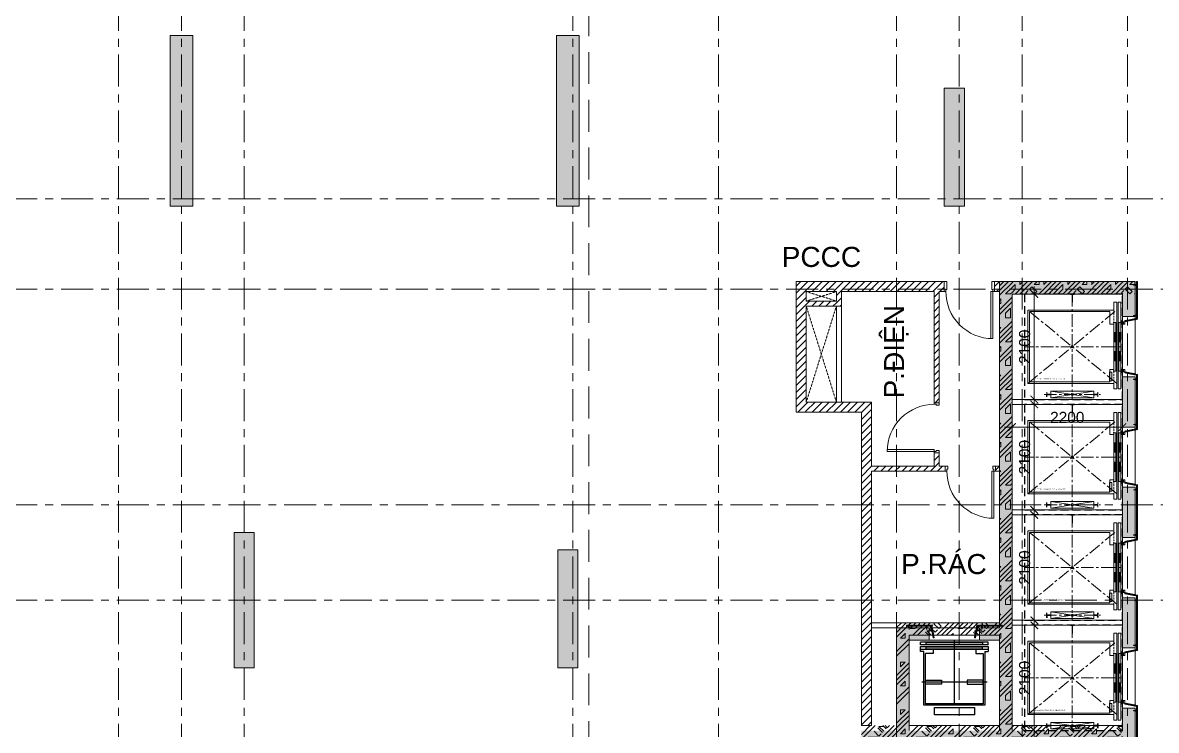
# Model space of a CAD drawing. Header units: millimetres. Extents: x -20201 to 105152, y -11216 to 48206.
# Drawn here: x 6038 to 28626, y 22356 to 36458 of the extents above; entities that cross this region are included whole.
import ezdxf

# ---------------------------------------------------------------- set-up
doc = ezdxf.new("R2010")
doc.units = ezdxf.units.MM
for name, pattern in [('CENTERX2', [4, 2.5, -0.5, 0.5, -0.5]), ('Dash', [6.35, 3.175, -3.175]), ('Grid Line', [22.225, 12.7, -3.175, 3.175, -3.175]), ('HIDDEN', [0.375, 0.25, -0.125]), ('HIDDEN2', [4.7625, 3.175, -1.5875])]:
    doc.linetypes.add(name, pattern=pattern)
for name, color, linetype, lineweight in [('A-DETL-GENF', 31, 'Continuous', 5), ('A-DETL-GENF-HDLN', 161, 'Dash', 5), ('CHU', 181, 'Continuous', 5), ('CUA', 31, 'Continuous', 9), ('DIM', 1, 'Continuous', 5), ('GRA', 211, 'Continuous', 9), ('HATCH-TUONG', 152, 'Continuous', 9), ('KI-HIEU-1', 151, 'Continuous', 9), ('LAT-GACH', 140, 'Continuous', 13), ('NET CAT', 3, 'Continuous', 5), ('NET THAY 2', 55, 'Continuous', 5), ('NET-CAT', 3, 'Continuous', 9), ('NET-THAY', 2, 'Continuous', 9), ('THIET-BI-1', 26, 'Continuous', 5), ('TRUC', 225, 'Continuous', 5)]:
    doc.layers.add(name, color=color, linetype=linetype, lineweight=lineweight)
doc.layers.add('Core - tb$0$CT3 MBT 11-31$0$Nqh-ME-01', color=8, linetype='Continuous')
doc.styles.add('Arial_2', font='arial_1.ttf', dxfattribs={"height": 400})
doc.styles.add('hoistway plan', font='chhbg.shx', dxfattribs={"height": 45})
doc.styles.add('TA1', font='arial_1.ttf')
doc.dimstyles.new('D_100', dxfattribs={"dimtxt": 220, "dimasz": 150, "dimexe": 150, "dimexo": 150, "dimgap": 80, "dimtad": 1, "dimdec": 0, "dimzin": 9, "dimtxsty": 'TA1', "dimblk": 'ARCHTICK', "dimcen": 1, "dimdle": 150, "dimclrd": 256, "dimclre": 256, "dimclrt": 7, "dimadec": 0, "dimazin": 0, "dimtfac": 1, "dimtdec": 0, "dimtix": 1, "dimtmove": 1, "dimatfit": 3, "dimfxl": 0, "dimtolj": 1, "dimtzin": 0, "dimlwd": -1, "dimlwe": -1, "dimarcsym": 0})
doc.dimstyles.new('hoistway plan', dxfattribs={"dimtxt": 45, "dimasz": 17, "dimexe": 15, "dimexo": 20, "dimgap": 25, "dimtad": 1, "dimdec": 0, "dimzin": 0, "dimdsep": 46, "dimtxsty": 'hoistway plan', "dimblk": 'DOT', "dimcen": 50, "dimclrd": 8, "dimclre": 8, "dimclrt": 3, "dimadec": 0, "dimazin": 0, "dimtfac": 1, "dimtdec": 0, "dimtmove": 1, "dimatfit": 3, "dimfxl": 0, "dimtolj": 1, "dimtzin": 0, "dimarcsym": 0})
pattern_1 = [(45, (95.25, 0), (-476.246, 476.246), []), (45, (190.5, 0), (-476.246, 476.246), []), (45, (0, 0), (-476.246, 476.246), []), (45, (476.25, 0), (-476.246, 476.246), []), (45, (571.5, 0), (-476.246, 476.246), []), (0, (381, 95.25), (0, 952.5), [95.25, -857.25]), (0, (476.25, 190.5), (0, 952.5), [95.25, -857.25]), (45, (381, 95.25), (0, 952.491), [134.683, -1212.342]), (45, (476.25, 95.25), (0, 952.491), [134.683, -1212.342]), (0, (381, 95.25), (0, 952.5), [95.25, -857.25]), (90, (-95.25, 95.25), (-952.5, 6e-14), [95.25, -857.25]), (90, (0, 95.25), (-952.5, 6e-14), [190.5, -762]), (45, (-95.25, 190.5), (0, 952.491), [134.683, -1212.342]), (90, (762, 381), (-952.5, 6e-14), [95.25, -857.25]), (0, (666.75, 381), (0, 952.5), [95.25, -857.25]), (45, (666.75, 381), (0, 952.491), [134.683, -1212.342]), (0, (857.25, 95.25), (0, 952.5), [95.25, -857.25]), (0, (857.25, 571.5), (0, 952.5), [95.25, -857.25]), (90, (1047.75, 666.75), (-952.5, 6e-14), [95.25, -857.25]), (45, (857.25, 571.5), (0, 952.491), [269.367, -1077.658]), (45, (952.5, 571.5), (0, 952.491), [134.683, -1212.342]), (45, (1143, 762), (0, 952.491), [134.683, -1212.342]), (0, (1143, 857.25), (0, 952.5), [95.25, -857.25]), (90, (1143, 762), (-952.5, 6e-14), [95.25, -857.25]), (0, (476.25, 762), (0, 952.5), [95.25, -857.25]), (0, (666.75, 857.25), (0, 952.5), [95.25, -857.25]), (90, (571.5, 762), (-952.5, 6e-14), [95.25, -857.25]), (90, (666.75, 762), (-952.5, 6e-14), [95.25, -857.25]), (45, (476.25, 762), (0, 952.491), [134.683, -1212.342]), (45, (666.75, 762), (0, 952.491), [134.683, -1212.342]), (135, (119, 214.8), (-952.491, 6e-14), [134.683, -1212.342]), (135, (238.1, 333.4), (-952.491, 6e-14), [134.683, -1212.342]), (135, (309.56, 404.8), (-952.491, 6e-14), [134.683, -1212.342]), (135, (333.4, 428.6), (-952.491, 6e-14), [134.683, -1212.342]), (135, (381, 476.25), (-952.491, 6e-14), [134.683, -1212.342]), (135, (404.8, 500.06), (-952.491, 6e-14), [134.683, -1212.342]), (135, (476.25, 571.5), (-952.491, 6e-14), [134.683, -1212.342]), (135, (523.9, 619.1), (-952.491, 6e-14), [134.683, -1212.342]), (45, (119, 214.8), (0, 952.491), [95.25, -1251.775]), (45, (238.1, 333.4), (0, 952.491), [67.36, -1279.665]), (45, (404.8, 500.06), (0, 952.491), [67.36, -1279.665]), (45, (309.56, 595.3), (0, 952.491), [67.36, -1279.665]), (45, (476.25, 571.5), (0, 952.491), [67.36, -1279.665]), (45, (381, 666.75), (0, 952.491), [67.36, -1279.665]), (0, (24.2, 309.5), (0, 952.5), [190.043, -762.457]), (0, (238.1, 523.9), (0, 952.5), [95.25, -857.25])]
pattern_2 = [(225, (281291.963, 17264.836), (4.41941738, -4.41941738), []), (315, (281291.963, 17264.836), (4.41941738, 4.41941738), [])]
pattern_3 = [(240.2551187, (159143.5025, 32413.0964), (5.42651964, -3.10086836), []), (330.2551187, (159143.5025, 32413.0964), (3.10086836, 5.42651964), [])]
pattern_4 = [(240.2551187, (159143.5025, 28013.0964), (5.42651964, -3.10086836), []), (330.2551187, (159143.5025, 28013.0964), (3.10086836, 5.42651964), [])]
pattern_5 = [(240.2551187, (159143.5025, 25813.0964), (5.42651964, -3.10086836), []), (330.2551187, (159143.5025, 25813.0964), (3.10086836, 5.42651964), [])]
pattern_6 = [(45, (0, 0), (-70.71068, 70.71068), [])]

# ---------------------------------------------------------------- blocks, each defined once
blk = doc.blocks.new('_DOT')
at = {"color": 0, "linetype": 'ByBlock'}
blk.add_line((-0.5, 0), (-1, 0), dxfattribs=at)
at = {"color": 0, "linetype": 'ByBlock', "const_width": 0.5}
blk.add_lwpolyline([(-0.25, 0, 1), (0.25, 0, 1)], format="xyb", close=True, dxfattribs=at)
blk = doc.blocks.new('A$C1F5A74C7')
at = {"color": 0, "lineweight": 5}
for p, q in [((0, 10), (0, 12)), ((0, 10), (21, 10)), ((3, 8), (3, 10)), ((3, 5), (3, 7)), ((5, 91), (10, 94)), ((5, 91), (5, 29)), ((5, 91), (15, 91)), ((6, 78), (5, 75)), ((5, 75), (8, 75)), ((6, 72), (5, 69)), ((5, 69), (8, 69)), ((6, 66), (5, 63)), ((5, 63), (8, 63)), ((6, 60), (5, 57)), ((5, 57), (8, 57)), ((6, 54), (5, 51)), ((5, 51), (8, 51)), ((5, 49), (8, 49)), ((5, 10), (5, 29)), ((8, 5), (5, 5)), ((7, 80), (6, 78)), ((6, 78), (10, 78)), ((8, 73), (6, 72)), ((8, 67), (6, 66)), ((8, 61), (6, 60)), ((8, 55), (6, 54)), ((8, 82), (7, 80)), ((7, 81), (10, 81)), ((7, 80), (10, 80)), ((7, 29), (7, 76)), ((7, 10), (7, 31)), ((7, 9), (7, 10)), ((7, 5), (7, 8)), ((7, 5), (7, 5)), ((9, 84), (8, 82)), ((8, 83), (10, 83)), ((8, 73), (8, 75)), ((8, 69), (8, 67)), ((8, 61), (8, 63)), ((8, 57), (8, 55)), ((8, 51), (8, 49)), ((10, 87), (9, 85)), ((9, 85), (12, 86)), ((10, 5), (9, 5)), ((10, 99), (10, 11)), ((10, 94), (15, 91)), ((10, 87), (12, 85)), ((10, 41), (10, 80)), ((10, 78), (15, 78)), ((10, 41), (11, 41)), ((10, 13), (10, 0)), ((12, 5), (10, 5)), ((11, 84), (13, 84)), ((11, 81), (14, 82)), ((11, 41), (11, 80)), ((11, 80), (14, 80)), ((12, 84), (12, 83)), ((12, 73), (12, 75)), ((12, 75), (15, 75)), ((12, 73), (15, 72)), ((12, 69), (12, 67)), ((12, 69), (15, 69)), ((12, 67), (15, 66)), ((12, 61), (12, 63)), ((12, 63), (15, 63)), ((12, 61), (15, 60)), ((12, 57), (12, 55)), ((12, 57), (15, 57)), ((12, 55), (15, 54)), ((12, 49), (12, 51)), ((12, 51), (15, 51)), ((12, 49), (15, 49)), ((12, 5), (12, 5)), ((13, 82), (14, 80)), ((16, 5), (13, 5)), ((14, 80), (15, 78)), ((14, 29), (14, 76)), ((14, 10), (14, 31)), ((14, 9), (14, 10)), ((14, 5), (14, 8)), ((15, 91), (15, 29)), ((15, 78), (15, 75)), ((15, 72), (15, 69)), ((15, 66), (15, 63)), ((15, 60), (15, 57)), ((15, 54), (15, 51)), ((15, 10), (15, 29)), ((18, 10), (18, 8)), ((18, 7), (18, 5)), ((21, 10), (21, 12))]:
    blk.add_line(p, q, dxfattribs=at)
for centre, radius, start, end in [((5, 7), 2.77, 227.3489, 309.0524), ((10, 15), 10.9, 250.5292, 255.5659), ((10, 15), 10.9, 263.51, 276.4907), ((10, 15), 10.9, 284.1671, 289.4715), ((16, 7), 2.77, 230.845, 312.6565)]:
    blk.add_arc(centre, radius, start, end, dxfattribs=at)
blk = doc.blocks.new('*U61')
for p, q in [((11, 0), (11, 0)), ((12, 0), (11, 0)), ((12, 0), (12, 0)), ((14, 0), (13, 0)), ((14, 3), (14, 4)), ((14, 2), (14, 3)), ((14, 2), (14, 2)), ((14, 0), (14, 1)), ((14, 0), (14, -1)), ((14, 0), (15, 0)), ((16, 0), (16, 0)), ((17, 0), (17, 0)), ((17, 0), (18, 0)), ((48, 10), (48, -10)), ((14, -2), (14, -3)), ((14, -2), (14, -2)), ((14, -3), (14, -4))]:
    blk.add_line(p, q)
blk.add_lwpolyline([(50, 10), (9, 10, 0.414215), (7, 8), (7, -8, 0.414214), (9, -10), (50, -10)], format="xyb")
for radius in [2.9, 0.712]:
    blk.add_circle((14, 0), radius)
at = {"extrusion": (0, 0, -1), "xscale": 0.3999999999068677, "yscale": 0.3999999999068677, "zscale": -0.4, "rotation": 90.00000000000001}
blk.add_blockref('A$C1F5A74C7', (-43, -4), dxfattribs=at)
blk = doc.blocks.new('_ARCHTICK')
at = {"color": 0, "linetype": 'ByBlock', "const_width": 0.15}
blk.add_lwpolyline([(-0.5, -0.5), (0.5, 0.5)], dxfattribs=at)
blk = doc.blocks.new('*D62')
at = {"layer": 'Defpoints', "color": 0, "transparency": 16777216}
for p in [(3443, 7900), (3443, 7900), (3443, 5800)]:
    blk.add_point(p, dxfattribs=at)
at = {"layer": 'DIM', "transparency": 16777216}
blk.add_line((3443, 5650), (3443, 8050), dxfattribs=at)
at = {"layer": 'DIM', "transparency": 16777216, "xscale": 150, "yscale": 150, "zscale": 150}
for p, rotation in [((3443, 7900), 89.9999999999999), ((3443, 5800), 269.9999999999999)]:
    blk.add_blockref('_ARCHTICK', p, dxfattribs=dict(at, rotation=rotation))
at = {"layer": 'DIM', "color": 7, "transparency": 16777216, "insert": (3251, 6850), "char_height": 220, "attachment_point": 5, "rotation": 90, "style": 'TA1'}
blk.add_mtext('\\A1;2100', dxfattribs=at)
blk = doc.blocks.new('*D63')
at = {"layer": 'Defpoints', "color": 0, "transparency": 16777216}
for p in [(3000, 11850), (3000, 11850), (5200, 11850)]:
    blk.add_point(p, dxfattribs=at)
at = {"layer": 'DIM', "transparency": 16777216}
blk.add_line((5350, 11850), (2850, 11850), dxfattribs=at)
at = {"layer": 'DIM', "transparency": 16777216, "xscale": 150, "yscale": 150, "zscale": 150}
for p, rotation in [((3000, 11850), 179.9999999999999), ((5200, 11850), 359.9999999999999)]:
    blk.add_blockref('_ARCHTICK', p, dxfattribs=dict(at, rotation=rotation))
at = {"layer": 'DIM', "color": 7, "transparency": 16777216, "insert": (4100, 12042), "char_height": 220, "attachment_point": 5, "style": 'TA1'}
blk.add_mtext('\\A1;2200', dxfattribs=at)
blk = doc.blocks.new('*D64')
at = {"layer": 'Defpoints', "color": 0, "transparency": 16777216}
for p in [(3443, 10100), (3443, 10100), (3443, 8000)]:
    blk.add_point(p, dxfattribs=at)
at = {"layer": 'DIM', "transparency": 16777216}
blk.add_line((3443, 7850), (3443, 10250), dxfattribs=at)
at = {"layer": 'DIM', "transparency": 16777216, "xscale": 150, "yscale": 150, "zscale": 150}
for p, rotation in [((3443, 10100), 89.9999999999999), ((3443, 8000), 269.9999999999999)]:
    blk.add_blockref('_ARCHTICK', p, dxfattribs=dict(at, rotation=rotation))
at = {"layer": 'DIM', "color": 7, "transparency": 16777216, "insert": (3251, 9050), "char_height": 220, "attachment_point": 5, "rotation": 90, "style": 'TA1'}
blk.add_mtext('\\A1;2100', dxfattribs=at)
blk = doc.blocks.new('*D65')
at = {"layer": 'Defpoints', "color": 0, "transparency": 16777216}
for p in [(3443, 12300), (3443, 12300), (3443, 10200)]:
    blk.add_point(p, dxfattribs=at)
at = {"layer": 'DIM', "transparency": 16777216}
blk.add_line((3443, 10050), (3443, 12450), dxfattribs=at)
at = {"layer": 'DIM', "transparency": 16777216, "xscale": 150, "yscale": 150, "zscale": 150}
for p, rotation in [((3443, 12300), 89.9999999999999), ((3443, 10200), 269.9999999999999)]:
    blk.add_blockref('_ARCHTICK', p, dxfattribs=dict(at, rotation=rotation))
at = {"layer": 'DIM', "color": 7, "transparency": 16777216, "insert": (3251, 11250), "char_height": 220, "attachment_point": 5, "rotation": 90, "style": 'TA1'}
blk.add_mtext('\\A1;2100', dxfattribs=at)
blk = doc.blocks.new('*D66')
at = {"layer": 'Defpoints', "color": 0, "transparency": 16777216}
for p in [(3443, 14500), (3443, 14500), (3443, 12400)]:
    blk.add_point(p, dxfattribs=at)
at = {"layer": 'DIM', "transparency": 16777216}
blk.add_line((3443, 12250), (3443, 14650), dxfattribs=at)
at = {"layer": 'DIM', "transparency": 16777216, "xscale": 150, "yscale": 150, "zscale": 150}
for p, rotation in [((3443, 14500), 89.9999999999999), ((3443, 12400), 269.9999999999999)]:
    blk.add_blockref('_ARCHTICK', p, dxfattribs=dict(at, rotation=rotation))
at = {"layer": 'DIM', "color": 7, "transparency": 16777216, "insert": (3251, 13450), "char_height": 220, "attachment_point": 5, "rotation": 90, "style": 'TA1'}
blk.add_mtext('\\A1;2100', dxfattribs=at)
blk = doc.blocks.new('A$C02D11954')
at = {"layer": 'Core - tb$0$CT3 MBT 11-31$0$Nqh-ME-01'}
for p, q in [((-1575, -91), (-1575, -36)), ((-1575, -221), (-1575, -121)), ((-1463, -45), (-337, -45)), ((-1463, -82), (-1463, -45)), ((-1463, -82), (-337, -82)), ((-1463, -130), (-337, -130)), ((-1463, -167), (-1463, -130)), ((-1463, -167), (-337, -167)), ((-900, -1294), (-900, 0)), ((-337, -45), (-337, -82)), ((-337, -167), (-337, -130)), ((-225, -91), (-225, -36)), ((-249, -836), (-1550, -836))]:
    blk.add_line(p, q, dxfattribs=at)
for points in [[(-225, -36), (-1575, -36)], [(-225, -91), (-1575, -91)], [(-1575, -121), (-225, -121), (-225, -221)], [(-1575, -176), (-225, -176)], [(-1506, -221), (-1575, -221)], [(-1506, -1294), (-1506, -221)], [(-1325, -176), (-1325, -261)], [(-475, -176), (-475, -261)], [(-294, -221), (-294, -1294)], [(-294, -221), (-225, -221)], [(-1475, -1264), (-1475, -261)], [(-1325, -261), (-1475, -261)], [(-475, -261), (-325, -261)], [(-325, -261), (-325, -1264)], [(-1475, -876), (-1475, -796)], [(-1475, -796), (-1155, -796)], [(-1155, -876), (-1475, -876)], [(-1155, -796), (-1155, -876)], [(-645, -796), (-645, -876)], [(-325, -796), (-645, -796)], [(-645, -876), (-325, -876)], [(-325, -876), (-325, -796)], [(-294, -1294), (-1506, -1294)], [(-325, -1264), (-1475, -1264)]]:
    blk.add_lwpolyline(points, dxfattribs=at)
blk.add_lwpolyline([(-500, -1339), (-500, -1482), (-1298, -1482), (-1298, -1339)], close=True, dxfattribs=at)
blk = doc.blocks.new('CUA 1 CANH MO - 2 - Type 1000-546625-MẶT BẰNG TẦNG 2')
at = {"layer": 'CUA'}
for p, q in [((-368, 1040), (-328, 1040)), ((-368, 102), (-368, 1040)), ((-328, 1040), (-328, 102)), ((-328, 102), (-368, 102))]:
    blk.add_line(p, q, dxfattribs=at)
at = {"layer": 'CUA', "lineweight": 5}
for p, q in [((-369, 102), (-399, 102)), ((-399, 102), (-399, -98)), ((-369, 61), (-369, 102)), ((-349, 61), (-369, 61)), ((-349, -98), (-349, 61)), ((571, 61), (551, 61)), ((551, 61), (551, -98)), ((601, 102), (571, 102)), ((571, 102), (571, 61)), ((601, -98), (601, 102)), ((-399, -98), (-349, -98)), ((551, -98), (601, -98))]:
    blk.add_line(p, q, dxfattribs=at)
blk.add_arc((-368, 102), 938, 359.5, 90, dxfattribs=at)
blk = doc.blocks.new('CUA 1 CANH MO - 2 - Type 1000-558396-MẶT BẰNG TẦNG 2')
at = {"layer": 'CUA', "color": 250}
for p, q in [((-368, 990), (-328, 990)), ((-368, 52), (-368, 990)), ((-328, 990), (-328, 52)), ((-328, 52), (-368, 52))]:
    blk.add_line(p, q, dxfattribs=at)
at = {"layer": 'CUA', "color": 7, "lineweight": 5}
for p, q in [((-369, 52), (-399, 52)), ((-399, 52), (-399, -48)), ((-369, 11), (-369, 52)), ((-349, 11), (-369, 11)), ((-349, -48), (-349, 11)), ((571, 11), (551, 11)), ((551, 11), (551, -48)), ((601, 52), (571, 52)), ((571, 52), (571, 11)), ((601, -48), (601, 52)), ((-399, -48), (-349, -48)), ((551, -48), (601, -48))]:
    blk.add_line(p, q, dxfattribs=at)
blk.add_arc((-368, 52), 938, 359.5, 90, dxfattribs=at)
blk = doc.blocks.new('CUA 1 CANH MO - 2 - Type 1000-558457-MẶT BẰNG TẦNG 2')
at = {"layer": 'CUA', "color": 250}
for p, q in [((-368, 990), (-328, 990)), ((-368, 52), (-368, 990)), ((-328, 990), (-328, 52)), ((-328, 52), (-368, 52))]:
    blk.add_line(p, q, dxfattribs=at)
at = {"layer": 'CUA', "color": 7, "lineweight": 5}
for p, q in [((-369, 52), (-399, 52)), ((-399, 52), (-399, -48)), ((-369, 11), (-369, 52)), ((-349, 11), (-369, 11)), ((-349, -48), (-349, 11)), ((571, 11), (551, 11)), ((551, 11), (551, -48)), ((601, 52), (571, 52)), ((571, 52), (571, 11)), ((601, -48), (601, 52)), ((-399, -48), (-349, -48)), ((551, -48), (601, -48))]:
    blk.add_line(p, q, dxfattribs=at)
blk.add_arc((-368, 52), 938, 359.5, 90, dxfattribs=at)
blk = doc.blocks.new('Family1 - Family1-778216-MẶT BẰNG TẦNG 2')
at = {"layer": 'A-DETL-GENF', "color": 7}
for p, q in [((600, 1913), (0, 1913)), ((0, 1913), (0, 0)), ((600, 0), (600, 1913)), ((0, 0), (600, 0))]:
    blk.add_line(p, q, dxfattribs=at)
at = {"layer": 'A-DETL-GENF-HDLN', "color": 7}
for p, q in [((0, 1913), (600, 1)), ((0, 0), (600, 1912))]:
    blk.add_line(p, q, dxfattribs=at)
blk = doc.blocks.new('Family1 - Family1-819292-MẶT BẰNG TẦNG 2')
at = {"layer": 'A-DETL-GENF', "color": 7}
for p, q in [((600, 190), (0, 190)), ((0, 190), (0, 0)), ((0, 0), (600, 0)), ((600, 0), (600, 190))]:
    blk.add_line(p, q, dxfattribs=at)
at = {"layer": 'A-DETL-GENF-HDLN', "color": 7}
for p, q in [((0, 190), (600, 1)), ((0, 0), (600, 189))]:
    blk.add_line(p, q, dxfattribs=at)
blk = doc.blocks.new('P13_13_900_CO_900_1600x1350_Rear_2050x1910')
h = blk.add_hatch()
h.set_pattern_fill('ANSI31', color=256, scale=50, angle=90, style=0)
h.set_pattern_definition([(225, (-738.679, 3896.771), (-4.419417, 4.419417), [])])
h.paths.add_polyline_path([(-947, 2019, 0.227735), (-946, 2018, -0.227735), (-945, 2016), (-945, 1990, -0.414214), (-947, 1988), (-953, 1988, -0.414214), (-955, 1990), (-955, 2016, -0.227735), (-954, 2018, 0.227735), (-954, 2019), (-954, 2041, 0.414214), (-956, 2043), (-986, 2043, -0.414214), (-988, 2045), (-988, 2050), (-913, 2050), (-913, 2045, -0.414214), (-915, 2043), (-945, 2043, 0.414214), (-947, 2041)])
h = blk.add_hatch()
h.set_pattern_fill('ANSI31', color=256, scale=50, angle=90, style=0)
h.set_pattern_definition([(315, (-3335.6985, 52.7706), (-4.419417, -4.419417), [])])
h.paths.add_polyline_path([(-1460, 6), (-1458, 6), (-1458, 34, -0.414214), (-1450, 42), (-1405, 42, 0.414214), (-1400, 47), (-1400, 53, 0.414214), (-1405, 58), (-1450, 58, -0.414214), (-1458, 66), (-1458, 93), (-1460, 93), (-1460, 65, 0.414214), (-1451, 56), (-1406, 56, -0.414214), (-1402, 52), (-1402, 48, -0.414214), (-1406, 44), (-1451, 44, 0.414214), (-1460, 35)])
h = blk.add_hatch()
h.set_pattern_fill('ANSI31', color=256, scale=50, angle=90, style=0)
h.set_pattern_definition([(225, (1435.637, 52.7706), (4.419417, -4.419417), [])])
h.paths.add_polyline_path([(-440, 6), (-442, 6), (-442, 34, 0.414214), (-450, 42), (-495, 42, -0.414214), (-500, 47), (-500, 53, -0.414214), (-495, 58), (-450, 58, 0.414214), (-442, 66), (-442, 93), (-440, 93), (-440, 65, -0.414214), (-449, 56), (-494, 56, 0.414214), (-498, 52), (-498, 48, 0.414214), (-494, 44), (-449, 44, -0.414214), (-440, 35)])
for p, q in [((-988, 2050), (-913, 2050)), ((-988, 2050), (-988, 2045)), ((-986, 2043), (-956, 2043)), ((-954, 2019), (-954, 2041)), ((-947, 2019), (-947, 2041)), ((-915, 2043), (-945, 2043)), ((-913, 2050), (-913, 2045)), ((-955, 2016), (-955, 1890)), ((-953, 1888), (-947, 1888)), ((-945, 2016), (-945, 1890)), ((-205, 1485), (-195, 1485)), ((-125, 1450), (-125, 550)), ((-65, 1450), (-65, 550)), ((-65, 1450), (-65, 550)), ((-35, 1450), (-35, 550)), ((50, 1550), (20, 1485)), ((20, 1450), (20, 550)), ((-85, 1000), (-120, 1000)), ((-85, 1000), (-120, 1000)), ((-205, 515), (-195, 515)), ((50, 450), (20, 515)), ((-1458, 93), (-1460, 93)), ((-1460, 93), (-1460, 65)), ((-1460, 6), (-1460, 35)), ((-1458, 6), (-1460, 6)), ((-1458, 66), (-1458, 93)), ((-1458, 6), (-1458, 34)), ((-1451, 56), (-1406, 56)), ((-1451, 44), (-1406, 44)), ((-1450, 58), (-1405, 58)), ((-1450, 42), (-1405, 42)), ((-1402, 48), (-1402, 52)), ((-1400, 47), (-1400, 53)), ((-500, 47), (-500, 53)), ((-498, 48), (-498, 52)), ((-450, 58), (-495, 58)), ((-450, 42), (-495, 42)), ((-449, 56), (-494, 56)), ((-449, 44), (-494, 44)), ((-442, 66), (-442, 93)), ((-442, 93), (-440, 93)), ((-442, 6), (-442, 34)), ((-442, 6), (-440, 6)), ((-440, 93), (-440, 65)), ((-440, 6), (-440, 35))]:
    blk.add_line(p, q)
at = {"linetype": 'CENTERX2', "ltscale": 100}
for p, q in [((-950, 2050), (-950, -50)), ((-1835, 269), (-65, 1731)), ((-65, 269), (-1835, 1731)), ((-125, 1000), (-1900, 1000)), ((-1512, 50), (-389, 50))]:
    blk.add_line(p, q, dxfattribs=at)
at = {"linetype": 'HIDDEN', "ltscale": 150}
for p, q in [((-125, 1731), (-125, 1485)), ((-125, 515), (-125, 269))]:
    blk.add_line(p, q, dxfattribs=at)
at = {"ltscale": 100}
for p, q in [((-520, 115), (-1380, -15)), ((-1380, 115), (-520, -15))]:
    blk.add_line(p, q, dxfattribs=at)
for points in [[(-65, 550), (-65, 160), (-125, 160), (-125, 269), (-1835, 269), (-1835, 1731), (-125, 1731), (-125, 1890), (-65, 1890), (-65, 1890)], [(-65, 1890), (-65, 1450)], [(20, 1473), (20, 1890), (-35, 1890), (-35, 1450)], [(-135, 1485), (-125, 1485), (-125, 1450), (-205, 1450), (-205, 1485), (-205, 1700), (-1805, 1700), (-1805, 300), (-205, 300), (-205, 515), (-205, 550), (-125, 550), (-125, 515), (-135, 515)], [(-120, 1000), (-85, 1000), (-85, 1485), (-120, 1485), (-120, 515), (-85, 515), (-85, 1000)], [(-20, 1000), (15, 1000), (15, 1485), (-20, 1485), (-20, 515), (15, 515), (15, 1000)], [(70, 1485), (70, 1450), (20, 1450), (20, 1485), (35, 1485), (35, 1480), (25, 1480), (25, 1455), (65, 1455), (65, 1480), (55, 1480), (55, 1485), (70, 1485)], [(-35, 550), (-35, 160), (20, 160), (20, 515)], [(70, 515), (70, 550), (20, 550), (20, 515), (35, 515), (35, 520), (25, 520), (25, 545), (65, 545), (65, 520), (55, 520), (55, 515), (70, 515)]]:
    blk.add_lwpolyline(points)
for points in [[(50, 1450), (50, 1500), (100, 1500), (100, 1450)], [(-205, 318), (-205, 498), (-207, 498), (-207, 318)], [(-165, 323), (-165, 493), (-205, 493), (-205, 323)], [(50, 500), (50, 550), (100, 550), (100, 500)], [(-520, 115), (-1380, 115), (-1380, -15), (-520, -15)]]:
    blk.add_lwpolyline(points, close=True)
for centre in [(-950, 1000), (-950, 50)]:
    blk.add_circle(centre, 23.8, dxfattribs=at)
for centre, radius, start, end in [((-986, 2045), 2, 180, 270), ((-956, 2041), 2, 0, 90), ((-945, 2041), 2, 90, 180), ((-915, 2045), 2, 270, 0), ((-953, 2016), 2, 128.6822, 180), ((-953, 1890), 2, 180, 270), ((-956, 2019), 2, 308.6822, 0), ((-945, 2019), 2, 180, 231.3178), ((-947, 1890), 2, 270, 0), ((-947, 2016), 2, 0, 51.3178), ((-1451, 65), 9, 180, 270), ((-1451, 35), 9, 90, 180), ((-1450, 66), 8, 180, 270), ((-1450, 34), 8, 90, 180), ((-1406, 52), 4, 0, 90), ((-1406, 48), 4, 270, 0), ((-1405, 53), 5, 0, 90), ((-1405, 47), 5, 270, 0), ((-495, 53), 5, 90, 180), ((-495, 47), 5, 180, 270), ((-494, 52), 4, 90, 180), ((-494, 48), 4, 180, 270), ((-450, 66), 8, 270, 0), ((-450, 34), 8, 0, 90), ((-449, 65), 9, 270, 0), ((-449, 35), 9, 0, 90)]:
    blk.add_arc(centre, radius, start, end)
at = {"layer": 'Defpoints', "linetype": 'HIDDEN2', "ltscale": 50}
blk.add_lwpolyline([(-1900, -50), (50, -50), (50, 2050), (-1900, 2050)], close=True, dxfattribs=at)
at = {"layer": 'Defpoints'}
blk.add_text('900_2_CO_900_1600x1400x2100_Rear_2100x19500', height=20, dxfattribs=at).set_placement((-1750, 350))
for points in [[(-102, 1290), (-102, 1091)], [(-2, 1290), (-2, 1091)], [(-102, 710), (-102, 909)], [(-2, 710), (-2, 909)]]:
    blk.add_leader(points, dimstyle='hoistway plan', override={"dimasz": 40, "dimtad": 0, "dimclrd": 256})
blk = doc.blocks.new('A$C18732D84')
at = {"layer": 'GRA', "transparency": 33554687}
h = blk.add_hatch(dxfattribs=at)
h.set_pattern_fill('ANSI37', color=159, scale=50, angle=180, style=0)
h.set_pattern_definition(pattern_2)
h.paths.add_polyline_path([(5500, 14000), (5500, 14750), (5480, 14750), (5480, 14016.4)])
h = blk.add_hatch(dxfattribs=at)
h.set_pattern_fill('ANSI37', color=159, scale=50, angle=555.25512, style=0)
h.set_pattern_definition(pattern_3)
h.paths.add_polyline_path([(5500, 14000), (5250, 13950), (5250, 13970.4), (5480, 14016.4)])
h = blk.add_hatch(dxfattribs=at)
h.set_pattern_fill('ANSI37', color=159, scale=50, angle=555.25512, style=0)
h.set_pattern_definition(pattern_3)
h.paths.add_polyline_path([(5500, 12900), (5250, 12950), (5250, 12929.6), (5480, 12883.6)])
h = blk.add_hatch(dxfattribs=at)
h.set_pattern_fill('ANSI37', color=159, scale=50, angle=180, style=0)
h.set_pattern_definition(pattern_2)
h.paths.add_polyline_path([(5500, 12900), (5500, 11800), (5480, 11816.4), (5480, 12883.6)])
h = blk.add_hatch(dxfattribs=at)
h.set_pattern_fill('ANSI37', color=159, scale=50, angle=555.25512, style=0)
h.set_pattern_definition(pattern_3)
h.paths.add_polyline_path([(5500, 11800), (5250, 11750), (5250, 11770.4), (5480, 11816.4)])
h = blk.add_hatch(dxfattribs=at)
h.set_pattern_fill('ANSI37', color=159, scale=50, angle=555.25512, style=0)
h.set_pattern_definition([(240.2551187, (159143.5025, 30213.0964), (5.42651964, -3.10086836), []), (330.2551187, (159143.5025, 30213.0964), (3.10086836, 5.42651964), [])])
h.paths.add_polyline_path([(5500, 10700), (5250, 10750), (5250, 10729.6), (5480, 10683.6)])
h = blk.add_hatch(dxfattribs=at)
h.set_pattern_fill('ANSI37', color=159, scale=50, angle=180, style=0)
h.set_pattern_definition([(225, (281291.963, 15064.836), (4.41941738, -4.41941738), []), (315, (281291.963, 15064.836), (4.41941738, 4.41941738), [])])
h.paths.add_polyline_path([(5500, 10700), (5500, 9600), (5480, 9616.4), (5480, 10683.6)])
h = blk.add_hatch(dxfattribs=at)
h.set_pattern_fill('ANSI37', color=159, scale=50, angle=555.25512, style=0)
h.set_pattern_definition(pattern_4)
h.paths.add_polyline_path([(5500, 9600), (5250, 9550), (5250, 9570.4), (5480, 9616.4)])
h = blk.add_hatch(dxfattribs=at)
h.set_pattern_fill('ANSI37', color=159, scale=50, angle=555.25512, style=0)
h.set_pattern_definition(pattern_4)
h.paths.add_polyline_path([(5500, 8500), (5250, 8550), (5250, 8529.6), (5480, 8483.6)])
h = blk.add_hatch(dxfattribs=at)
h.set_pattern_fill('ANSI37', color=159, scale=50, angle=180, style=0)
h.set_pattern_definition([(225, (281291.963, 12864.836), (4.41941738, -4.41941738), []), (315, (281291.963, 12864.836), (4.41941738, 4.41941738), [])])
h.paths.add_polyline_path([(5500, 8500), (5500, 7400), (5480, 7416.4), (5480, 8483.6)])
h = blk.add_hatch(dxfattribs=at)
h.set_pattern_fill('ANSI37', color=159, scale=50, angle=270, style=0)
h.set_pattern_definition([(315, (-1864.836, 283691.963), (4.41941738, 4.41941738), []), (45, (-1864.836, 283691.963), (-4.41941738, 4.41941738), [])])
h.paths.add_polyline_path([(1400, 7900), (900, 7900), (900, 7850), (900, 7880), (1383.6, 7880)])
h = blk.add_hatch(dxfattribs=at)
h.set_pattern_fill('ANSI37', color=159, scale=50, angle=645.25512, style=0)
h.set_pattern_definition([(330.2551187, (-17013.0964, 161543.5025), (3.10086836, 5.42651964), []), (60.2551187, (-17013.0964, 161543.5025), (-5.42651964, 3.10086836), [])])
h.paths.add_polyline_path([(1400, 7900), (1450, 7650), (1429.6, 7650), (1383.6, 7880)])
h = blk.add_hatch(dxfattribs=at)
h.set_pattern_fill('ANSI37', color=159, scale=50, angle=645.25512, style=0)
h.set_pattern_definition([(330.2551187, (-17213.0964, 161543.5025), (3.10086836, 5.42651964), []), (60.2551187, (-17213.0964, 161543.5025), (-5.42651964, 3.10086836), [])])
h.paths.add_polyline_path([(2300, 7900), (2250, 7650), (2270.4, 7650), (2316.4, 7880)])
h = blk.add_hatch(dxfattribs=at)
h.set_pattern_fill('ANSI37', color=159, scale=50, angle=270, style=0)
h.set_pattern_definition([(315, (-2064.836, 283691.963), (4.41941738, 4.41941738), []), (45, (-2064.836, 283691.963), (-4.41941738, 4.41941738), [])])
h.paths.add_polyline_path([(2300, 7900), (2800, 7900), (2800, 7880), (2316.4, 7880)])
h = blk.add_hatch(dxfattribs=at)
h.set_pattern_fill('ANSI37', color=159, scale=50, angle=555.25512, style=0)
h.set_pattern_definition(pattern_5)
h.paths.add_polyline_path([(5500, 7400), (5250, 7350), (5250, 7370.4), (5480, 7416.4)])
h = blk.add_hatch(dxfattribs=at)
h.set_pattern_fill('ANSI37', color=159, scale=50, angle=555.25512, style=0)
h.set_pattern_definition(pattern_5)
h.paths.add_polyline_path([(5500, 6300), (5250, 6350), (5250, 6329.6), (5480, 6283.6)])
h = blk.add_hatch(dxfattribs=at)
h.set_pattern_fill('ANSI37', color=159, scale=50, angle=180, style=0)
h.set_pattern_definition([(225, (281291.963, 10664.836), (4.41941738, -4.41941738), []), (315, (281291.963, 10664.836), (4.41941738, 4.41941738), [])])
h.paths.add_polyline_path([(5500, 6300), (5500, 5500), (5480, 5520), (5480, 6283.6)])
at = {"layer": 'NET-CAT'}
h = blk.add_hatch(color=256, dxfattribs=at)
h.dxf.hatch_style = 1
h.paths.add_polyline_path([(5450, 10650), (5200, 10650), (5200, 9650), (5450, 9650)], flags=17)
h.paths.add_polyline_path([(5450, 12850), (5200, 12850), (5200, 11850), (5450, 11850)], flags=17)
h.paths.add_polyline_path([(5450, 8450), (5200, 8450), (5200, 7450), (5450, 7450)], flags=17)
h.paths.add_polyline_path([(5450, 6250), (5200, 6250), (5200, 5800), (3000, 5800), (3000, 14500), (5200, 14500), (5200, 14050), (5450, 14050), (5450, 14750), (2750, 14750), (2750, 7850), (2350, 7850), (2350, 7600), (2750, 7600), (2750, 5800), (950, 5800), (950, 7600), (1350, 7600), (1350, 7850), (700, 7850), (700, 5800), (0, 5800), (0, 0), (4150, 0), (4150, 250), (250, 250), (250, 2750), (5450, 2750), (5450, 3000), (3200, 3000), (3200, 3875), (2950, 3875), (2950, 3000), (250, 3000), (250, 5550), (2950, 5550), (2950, 5075), (3200, 5075), (3200, 5550), (5450, 5550)])
at = {"layer": 'GRA'}
for points in [[(5500, 14000), (5500, 14750), (5480, 14750), (5480, 14016.4)], [(5500, 14000), (5250, 13950), (5250, 13970.4), (5480, 14016.4)], [(5500, 12900), (5250, 12950), (5250, 12929.6), (5480, 12883.6)], [(5500, 12900), (5500, 11800), (5480, 11816.4), (5480, 12883.6)], [(5500, 11800), (5250, 11750), (5250, 11770.4), (5480, 11816.4)], [(5500, 11800), (5250, 11750), (5250, 11770.4), (5480, 11816.4)], [(5500, 10700), (5250, 10750), (5250, 10729.6), (5480, 10683.6)], [(5500, 10700), (5500, 9600), (5480, 9616.4), (5480, 10683.6)], [(5500, 9600), (5250, 9550), (5250, 9570.4), (5480, 9616.4)], [(5500, 8500), (5250, 8550), (5250, 8529.6), (5480, 8483.6)], [(5500, 8500), (5500, 7400), (5480, 7416.4), (5480, 8483.6)], [(1400, 7900), (900, 7900), (900, 7850), (900, 7880), (1383.6, 7880)], [(1400, 7900), (1450, 7650), (1429.6, 7650), (1383.6, 7880)], [(2300, 7900), (2250, 7650), (2270.4, 7650), (2316.4, 7880)], [(2300, 7900), (2800, 7900), (2800, 7880), (2316.4, 7880)], [(5500, 7400), (5250, 7350), (5250, 7370.4), (5480, 7416.4)], [(5500, 6300), (5250, 6350), (5250, 6329.6), (5480, 6283.6)], [(5500, 6300), (5500, 5500), (5480, 5520), (5480, 6283.6)]]:
    blk.add_lwpolyline(points, close=True, dxfattribs=at)
at = {"layer": 'LAT-GACH'}
for p, q in [((5450, 12910), (5450, 14050)), ((5200, 13900), (5200, 13000)), ((5450, 10710), (5450, 11850)), ((5200, 11700), (5200, 10800)), ((5200, 9500), (5200, 8600)), ((5450, 8510), (5450, 9650)), ((2290, 7850), (1410, 7850)), ((1350, 7600), (2350, 7600)), ((5200, 7300), (5200, 6400)), ((5450, 6310), (5450, 7450))]:
    blk.add_line(p, q, dxfattribs=at)
at = {"layer": 'NET THAY 2'}
for p, q in [((3000, 12400), (5200, 12400)), ((3000, 12300), (5200, 12300)), ((3000, 10200), (5200, 10200)), ((3000, 10100), (5200, 10100)), ((3000, 8000), (5200, 8000)), ((3000, 7900), (5200, 7900))]:
    blk.add_line(p, q, dxfattribs=at)
at = {"layer": 'NET-CAT'}
for points in [[(3000, 5800), (3000, 14500), (5200, 14500), (5200, 14050), (5450, 14050), (5450, 14750), (2750, 14750), (2750, 7850), (2350, 7850), (2350, 7600), (2750, 7600), (2750, 5800)], [(950, 5800), (950, 7600), (1350, 7600), (1350, 7850), (700, 7850), (700, 5800)], [(5450, 5550), (5450, 6250), (5200, 6250), (5200, 5800)]]:
    blk.add_lwpolyline(points, dxfattribs=at)
for points in [[(5450, 12850), (5200, 12850), (5200, 11850), (5450, 11850)], [(5450, 10650), (5200, 10650), (5200, 9650), (5450, 9650)], [(5450, 8450), (5200, 8450), (5200, 7450), (5450, 7450)]]:
    blk.add_lwpolyline(points, close=True, dxfattribs=at)
at = {"layer": 'GRA', "xscale": -1}
for p in [(5500, 14680), (5500, 14070.4), (5500, 11900), (5500, 9700), (5500, 7500)]:
    blk.add_blockref('*U61', p, dxfattribs=at)
at = {"layer": 'GRA'}
for p, rotation in [((5500, 12800), 180), ((5500, 10600), 180), ((5500, 8400), 180), ((2400, 7900), 270), ((5500, 6200), 180)]:
    blk.add_blockref('*U61', p, dxfattribs=dict(at, rotation=rotation))
at = {"layer": 'GRA', "xscale": -1}
for p, rotation in [((5500, 11900), 359.9999999999978), ((5500, 9700), 359.9999999999978), ((950, 7900), 90), ((950, 7900), 90), ((1300, 7900), 90), ((1300, 7900), 90), ((5500, 7500), 359.9999999999978)]:
    blk.add_blockref('*U61', p, dxfattribs=dict(at, rotation=rotation))
at = {"layer": 'NET-CAT'}
blk.add_blockref('A$C02D11954', (2750, 7600), dxfattribs=at)
at = {"layer": 'THIET-BI-1'}
for p in [(5150, 12450), (5150, 10250), (5150, 8050), (5150, 5850)]:
    blk.add_blockref('P13_13_900_CO_900_1600x1350_Rear_2050x1910', p, dxfattribs=at)
at = {"layer": 'DIM'}
for base, p1, p2, picture, middle in [((3443.3, 14500), (3443.3, 12400), (3443.3, 14500), '*D66', (3251, 13450)), ((3443.3, 12300), (3443.3, 10200), (3443.3, 12300), '*D65', (3251, 11250)), ((3443.3, 10100), (3443.3, 8000), (3443.3, 10100), '*D64', (3251, 9050)), ((3443.3, 7900), (3443.3, 5800), (3443.3, 7900), '*D62', (3251, 6850))]:
    dim = blk.add_linear_dim(base=base, p1=p1, p2=p2, angle=90, dimstyle='D_100', dxfattribs=at)
    dim.commit()
    dim.dimension.update_dxf_attribs({"geometry": picture, "text_midpoint": middle})
dim = blk.add_linear_dim(base=(3000, 11850), p1=(5200, 11850), p2=(3000, 11850), dimstyle='D_100', dxfattribs=at)
dim.commit()
dim.dimension.update_dxf_attribs({"geometry": '*D63', "text_midpoint": (4100, 12042.3)})
blk = doc.blocks.new('ALC1807-ASCENT PLAZA-KET CAU 1_rvt-1-MẶT BẰNG TẦNG 1')
at = {"layer": 'NET CAT'}
for points in [[(9426, 32800), (9426, 36200), (8976, 36200), (8976, 32800)], [(17126, 32800), (17126, 36200), (16676, 36200), (16676, 32800)], [(24801, 32800), (24801, 35150), (24401, 35150), (24401, 32800)], [(10651, 23600), (10651, 26300), (10251, 26300), (10251, 23600)], [(17101, 23600), (17101, 25950), (16701, 25950), (16701, 23600)]]:
    blk.add_hatch(color=7, dxfattribs=at).paths.add_polyline_path(points, flags=0)
at = {"layer": 'NET CAT', "color": 90, "lineweight": 13}
for p, q in [((9426, 36200), (8976, 36200)), ((8976, 36200), (8976, 32800)), ((9426, 32800), (9426, 36200)), ((17126, 36200), (16676, 36200)), ((16676, 36200), (16676, 32800)), ((17126, 32800), (17126, 36200)), ((24801, 35150), (24401, 35150)), ((24401, 35150), (24401, 32800)), ((24801, 32800), (24801, 35150)), ((8976, 32800), (9426, 32800)), ((16676, 32800), (17126, 32800)), ((24401, 32800), (24801, 32800)), ((10651, 26300), (10251, 26300)), ((10251, 26300), (10251, 23600)), ((10651, 23600), (10651, 26300)), ((16701, 25950), (16701, 23600)), ((17101, 25950), (16701, 25950)), ((17101, 23600), (17101, 25950)), ((10251, 23600), (10651, 23600)), ((16701, 23600), (17101, 23600))]:
    blk.add_line(p, q, dxfattribs=at)
blk.add_blockref('A$C18732D84', (22751, 16550))

msp = doc.modelspace()

# ---------------------------------------------------------------- hatches: boundary and pattern name
at = {"layer": 'HATCH-TUONG', "lineweight": 5}
h = msp.add_hatch(dxfattribs=at)
h.set_pattern_fill('FP_2', color=256, style=0, pattern_type=2)
h.set_pattern_definition(pattern_6)
h.paths.add_polyline_path([(25500.5, 31099.9), (25500.5, 31299.9), (25400.5, 31299.9), (25400.5, 31099.9)], flags=0)
h.paths.add_polyline_path([(24300.5, 31099.9), (24400.5, 31099.9), (24400.5, 31299.9), (21450.5, 31299.9), (21450.5, 31099.9), (24200.5, 31099.9)], flags=0)
h = msp.add_hatch(dxfattribs=at)
h.set_pattern_fill('FP_1', color=256, style=0, pattern_type=2)
h.set_pattern_definition(pattern_1)
h.paths.add_polyline_path([(25750.5, 22449.9), (25750.5, 31299.9), (25500.5, 31299.9), (25500.5, 22449.9)], flags=0)
h = msp.add_hatch(dxfattribs=at)
h.set_pattern_fill('FP_1', color=256, style=0, pattern_type=2)
h.set_pattern_definition(pattern_1)
h.paths.add_polyline_path([(27950.5, 31049.9), (28200.5, 31049.9), (28200.5, 31299.9), (25750.5, 31299.9), (25750.5, 31049.9), (27490.6, 31049.9)], flags=0)
h = msp.add_hatch(dxfattribs=at)
h.set_pattern_fill('FP_2', color=256, style=0, pattern_type=2)
h.set_pattern_definition(pattern_6)
h.paths.add_polyline_path([(21650.5, 28696.8), (21650.5, 31099.9), (21450.5, 31099.9), (21450.5, 28696.8)], flags=0)
h = msp.add_hatch(dxfattribs=at)
h.set_pattern_fill('FP_2', color=256, style=0, pattern_type=2)
h.set_pattern_definition(pattern_6)
h.paths.add_polyline_path([(22350.5, 30809.9), (22350.5, 31099.9), (22250.5, 31099.9), (22250.5, 30809.9)], flags=0)
h = msp.add_hatch(dxfattribs=at)
h.set_pattern_fill('FP_2', color=256, style=0, pattern_type=2)
h.set_pattern_definition(pattern_6)
h.paths.add_polyline_path([(24200.5, 27619.9), (24300.5, 27619.9), (24300.5, 27884.9), (24200.5, 27884.9)], flags=0)
h.paths.add_polyline_path([(24300.5, 28884.9), (24300.5, 31099.9), (24200.5, 31099.9), (24200.5, 28884.9)], flags=0)
h = msp.add_hatch(dxfattribs=at)
h.set_pattern_fill('FP_2', color=256, style=0, pattern_type=2)
h.set_pattern_definition(pattern_6)
h.paths.add_polyline_path([(22250.5, 30809.9), (22250.5, 30909.9), (21650.5, 30909.9), (21650.5, 30809.9), (21784.3, 30809.9)], flags=0)
h = msp.add_hatch(dxfattribs=at)
h.set_pattern_fill('FP_2', color=256, style=0, pattern_type=2)
h.set_pattern_definition(pattern_6)
h.paths.add_polyline_path([(22750.5, 28696.8), (22950.5, 28696.8), (22950.5, 28896.8), (21650.5, 28896.8), (21650.5, 28696.8), (21784.3, 28696.8)], flags=0)
h = msp.add_hatch(dxfattribs=at)
h.set_pattern_fill('FP_2', color=256, style=0, pattern_type=2)
h.set_pattern_definition(pattern_6)
h.paths.add_polyline_path([(22950.5, 22449.9), (22950.5, 28696.8), (22750.5, 28696.8), (22750.5, 22449.9)], flags=0)
h = msp.add_hatch(dxfattribs=at)
h.set_pattern_fill('FP_2', color=256, style=0, pattern_type=2)
h.set_pattern_definition(pattern_6)
h.paths.add_polyline_path([(25500.5, 27519.9), (25500.5, 27619.9), (25420.6, 27619.9), (25420.6, 27519.9)], flags=0)
h.paths.add_polyline_path([(24420.6, 27519.9), (24420.6, 27619.9), (22950.5, 27619.9), (22950.5, 27519.9)], flags=0)
h = msp.add_hatch(dxfattribs=at)
h.set_pattern_fill('FP_1', color=256, style=0, pattern_type=2)
h.set_pattern_definition(pattern_1)
h.paths.add_polyline_path([(23700.5, 22449.9), (23700.5, 24499.9), (23450.5, 24499.9), (23450.5, 22449.9)], flags=0)
h = msp.add_hatch(dxfattribs=at)
h.set_pattern_fill('FP_1', color=256, style=0, pattern_type=2)
h.set_pattern_definition(pattern_1)
h.paths.add_polyline_path([(25500.5, 24249.9), (25500.5, 24499.9), (23700.5, 24499.9), (23700.5, 24249.9)], flags=0)
h = msp.add_hatch(dxfattribs=at)
h.set_pattern_fill('FP_1', color=256, style=0, pattern_type=2)
h.set_pattern_definition(pattern_1)
h.paths.add_polyline_path([(27490.6, 22199.9), (27950.5, 22199.9), (27950.5, 22449.9), (22750.5, 22449.9), (22750.5, 22199.9), (26050.5, 22199.9)], flags=0)

# ---------------------------------------------------------------- linework, layer by layer
at = {"layer": 'KI-HIEU-1', "linetype": 'HIDDEN2', "ltscale": 200}
msp.add_line((17315.5, -7623.9), (17315.5, 45139.5), dxfattribs=at)
at = {"layer": 'NET-CAT'}
for p, q in [((24400.5, 31299.9), (21450.5, 31299.9)), ((21450.5, 31299.9), (21450.5, 31099.9)), ((24400.5, 31099.9), (24400.5, 31299.9)), ((25500.5, 31299.9), (25400.5, 31299.9)), ((25400.5, 31299.9), (25400.5, 31099.9)), ((25500.5, 31299.9), (25500.5, 24499.9)), ((25500.5, 31099.9), (25500.5, 31299.9)), ((21450.5, 31099.9), (21450.5, 28696.8)), ((22350.5, 31099.9), (24200.5, 31099.9)), ((22350.5, 30809.9), (22350.5, 31099.9)), ((24200.5, 31099.9), (24200.5, 28884.9)), ((24300.5, 31099.9), (24400.5, 31099.9)), ((24300.5, 28884.9), (24300.5, 31099.9)), ((25400.5, 31099.9), (25500.5, 31099.9)), ((25750.5, 22449.9), (25750.5, 31049.9)), ((25750.5, 31049.9), (27950.5, 31049.9)), ((27950.5, 31049.9), (27950.5, 22449.9)), ((22250.5, 30809.9), (22350.5, 30809.9)), ((21450.5, 28696.8), (21650.5, 28696.8)), ((21650.5, 28696.8), (22750.5, 28696.8)), ((22950.5, 28896.8), (22250.5, 28896.8)), ((22750.5, 28696.8), (22750.5, 22449.9)), ((22950.5, 28696.8), (22950.5, 28896.8)), ((22950.5, 27619.9), (22950.5, 28696.8)), ((24200.5, 28884.9), (24300.5, 28884.9)), ((24300.5, 27884.9), (24200.5, 27884.9)), ((24200.5, 27884.9), (24200.5, 27619.9)), ((24300.5, 27619.9), (24300.5, 27884.9)), ((24200.5, 27619.9), (22950.5, 27619.9)), ((24420.6, 27619.9), (24300.5, 27619.9)), ((24420.6, 27519.9), (24420.6, 27619.9)), ((25500.5, 27619.9), (25420.6, 27619.9)), ((25420.6, 27619.9), (25420.6, 27519.9)), ((25500.5, 27519.9), (25500.5, 27619.9)), ((22950.5, 22449.9), (22950.5, 27519.9)), ((22950.5, 27519.9), (24420.6, 27519.9)), ((25420.6, 27519.9), (25500.5, 27519.9)), ((23450.5, 24499.9), (23450.5, 22449.9)), ((25500.5, 24499.9), (23450.5, 24499.9)), ((23700.5, 22449.9), (23700.5, 24249.9)), ((23700.5, 24249.9), (25500.5, 24249.9)), ((25500.5, 24249.9), (25500.5, 22449.9)), ((22750.5, 22449.9), (22950.5, 22449.9)), ((25500.5, 22449.9), (23700.5, 22449.9)), ((27950.5, 22449.9), (25750.5, 22449.9))]:
    msp.add_line(p, q, dxfattribs=at)
at = {"layer": 'NET-THAY', "color": 10, "lineweight": 15}
for p, q in [((22350.5, 30809.9), (22350.5, 28896.8)), ((22950.5, 24499.9), (23450.5, 24499.9)), ((23450.5, 24399.9), (22950.5, 24399.9))]:
    msp.add_line(p, q, dxfattribs=at)
at = {"layer": 'TRUC', "linetype": 'Grid Line', "ltscale": 50}
for p, q in [((7950.5, 43599.9), (7950.5, -4500.1)), ((9200.5, 43599.9), (9200.5, -7167.6)), ((10450.5, 43599.9), (10450.5, -4500.1)), ((17000.5, 43599.9), (17000.5, -4500.1)), ((19900.5, 43599.9), (19900.5, -4500.1)), ((23450.5, 43599.9), (23450.5, -4500.1)), ((24700.5, 43599.9), (24700.5, -7167.6)), ((25950.5, 43599.9), (25950.5, -4500.1)), ((28050.5, 43599.9), (28050.5, -7167.6)), ((43000.5, 32949.9), (-12092.4, 32949.9)), ((43000.5, 31149.9), (-14407, 31149.9)), ((43000.5, 26849.9), (-12092.4, 26849.9)), ((43000.5, 24949.9), (-14407, 24949.9))]:
    msp.add_line(p, q, dxfattribs=at)

# ---------------------------------------------------------------- block references
at = {"lineweight": 5}
for name, p in [('ALC1807-ASCENT PLAZA-KET CAU 1_rvt-1-MẶT BẰNG TẦNG 1', (0, 0)), ('Family1 - Family1-819292-MẶT BẰNG TẦNG 2', (21650.5, 30909.9)), ('Family1 - Family1-778216-MẶT BẰNG TẦNG 2', (21650.5, 28896.8))]:
    msp.add_blockref(name, p, dxfattribs=at)
at = {"color": 10, "lineweight": 15}
for name, p, rotation in [('CUA 1 CANH MO - 2 - Type 1000-546625-MẶT BẰNG TẦNG 2', (25002, 31202.2), 180), ('CUA 1 CANH MO - 2 - Type 1000-558396-MẶT BẰNG TẦNG 2', (24252.8, 28283.4), 90), ('CUA 1 CANH MO - 2 - Type 1000-558457-MẶT BẰNG TẦNG 2', (25022, 27572.2), 180)]:
    msp.add_blockref(name, p, dxfattribs=dict(at, rotation=rotation))

# ---------------------------------------------------------------- texts
at = {"layer": 'CHU', "color": 7, "char_height": 400, "attachment_point": 1, "line_spacing_factor": 0.936439, "style": 'Arial_2'}
for s, insert, width in [('\\pt2540,5080,7620,10160,12700,15240,17780,20320,22860,25400,27940,30480,33020,35560,38100,40640,43180,45720,48260,50800,53340,55880,58420,60960,63500,66040,68580,71120,73660,76200,78740,81280;PCCC', (21160.9, 31990.6), 1644.28), ('\\pt2540,5080,7620,10160,12700,15240,17780,20320,22860,25400,27940,30480,33020,35560,38100,40640,43180,45720,48260,50800,53340,55880,58420,60960,63500,66040,68580,71120,73660,76200,78740,81280;P.RÁC', (23539.2, 25869.8), 1777.6)]:
    msp.add_mtext(s, dxfattribs=dict(at, insert=insert, width=width))
at = {"layer": 'CHU', "color": 7, "insert": (23199.6, 28969.7), "char_height": 400, "width": 1937.18, "attachment_point": 1, "rotation": 90, "line_spacing_factor": 0.936439, "style": 'Arial_2'}
msp.add_mtext('\\pt2540,5080,7620,10160,12700,15240,17780,20320,22860,25400,27940,30480,33020,35560,38100,40640,43180,45720,48260,50800,53340,55880,58420,60960,63500,66040,68580,71120,73660,76200,78740,81280;P.ĐIỆN', dxfattribs=at)

doc.saveas('drawing.dxf')
